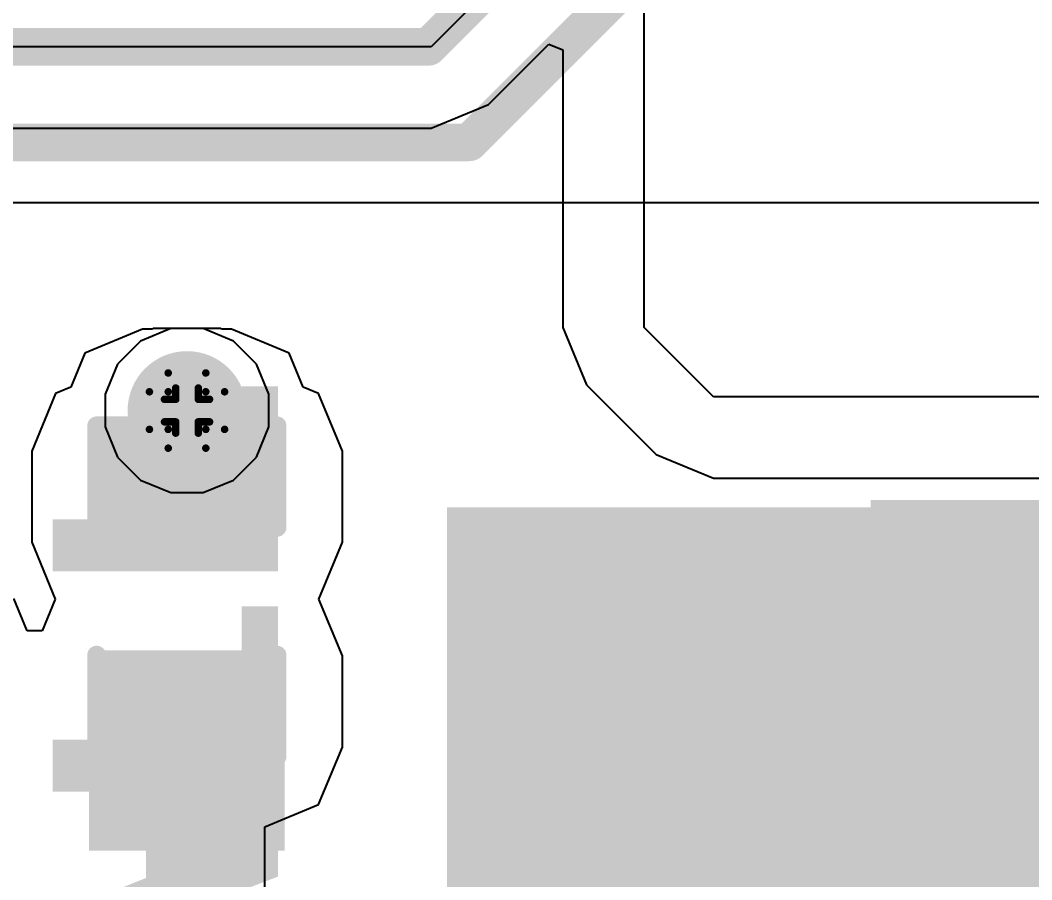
# Model space of a CAD drawing. Header units: inches. Extents: x -4 to 5258, y -4 to 5281.
# Drawn here: x 73.81 to 80.64, y 68.02 to 73.83 of the extents above; entities that cross this region are included whole.
import ezdxf

# ---------------------------------------------------------------- set-up
doc = ezdxf.new("R2010")
doc.units = ezdxf.units.IN
for name, color, linetype in [('Bottom Layer', 5, 'Continuous'), ('Bottom Solder', 6, 'Continuous'), ('Drill Drawing', 1, 'Continuous'), ('Layer 1', 16, 'Continuous'), ('Layer 2', 76, 'Continuous'), ('Top Layer', 1, 'Continuous'), ('Top Overlay', 2, 'Continuous'), ('Top Paste', 8, 'Continuous'), ('Top Solder', 216, 'Continuous'), ('Via Holes', 16, 'Continuous')]:
    doc.layers.add(name, color=color, linetype=linetype)
doc.styles.add('Arial Black_Bold', font='', dxfattribs={"height": 0.2})
doc.styles.get('Arial Black_Bold').set_extended_font_data('Arial Black', bold=True)

# ---------------------------------------------------------------- blocks, each defined once
blk = doc.blocks.new('LED_0603_187')
at = {"layer": 'Top Layer'}
for points in [[(-1, 0.5), (-0.5, 0.5), (-0.5, -0.5), (-1, -0.5)], [(0.5, 0.5), (1, 0.5), (1, -0.5), (0.5, -0.5)]]:
    blk.add_hatch(color=1, dxfattribs=at).paths.add_polyline_path(points)
at = {"layer": 'Top Overlay'}
blk.add_hatch(color=2, dxfattribs=at).paths.add_polyline_path([(1.1176, -0.6604), (1.7526, -0.6604), (1.7526, 0.6604), (1.1176, 0.6604)])
at = {"layer": 'Top Paste'}
for points in [[(-1, 0.5), (-0.5, 0.5), (-0.5, -0.5), (-1, -0.5)], [(0.5, 0.5), (1, 0.5), (1, -0.5), (0.5, -0.5)]]:
    blk.add_hatch(color=8, dxfattribs=at).paths.add_polyline_path(points)
at = {"layer": 'Top Solder'}
for points in [[(-1.1016, 0.6016), (-0.3984, 0.6016), (-0.3984, -0.6016), (-1.1016, -0.6016)], [(0.3984, 0.6016), (1.1016, 0.6016), (1.1016, -0.6016), (0.3984, -0.6016)]]:
    blk.add_hatch(color=216, dxfattribs=at).paths.add_polyline_path(points)
at = {"layer": 'Top Overlay'}
for points in [[(-0.4318, 0.6096, 0.127, 0.127, 0), (-1.1176, 0.6096, 0.127, 0.127, 0)], [(-1.1176, -0.6096, 0.127, 0.127, 0), (-1.1176, 0.6096, 0.127, 0.127, 0)], [(0.4318, 0.6096, 0.127, 0.127, 0), (1.1176, 0.6096, 0.127, 0.127, 0)], [(1.1176, -0.6096, 0.127, 0.127, 0), (1.1176, 0.6096, 0.127, 0.127, 0)], [(-1.1176, -0.6096, 0.127, 0.127, 0), (-0.4318, -0.6096, 0.127, 0.127, 0)], [(1.1176, -0.6096, 0.127, 0.127, 0), (0.4318, -0.6096, 0.127, 0.127, 0)]]:
    blk.add_lwpolyline(points, format="xyseb", dxfattribs=at)
for points in [[(-1.1493, 0.6096, 0.0635, 0.0635, 1), (-1.0858, 0.6096, 0.0635, 0.0635, 1)], [(-1.1493, 0.6096, 0.0635, 0.0635, 1), (-1.0858, 0.6096, 0.0635, 0.0635, 1)], [(-0.4636, 0.6096, 0.0635, 0.0635, 1), (-0.4001, 0.6096, 0.0635, 0.0635, 1)], [(0.4001, 0.6096, 0.0635, 0.0635, 1), (0.4636, 0.6096, 0.0635, 0.0635, 1)], [(1.0859, 0.6096, 0.0635, 0.0635, 1), (1.1494, 0.6096, 0.0635, 0.0635, 1)], [(1.0859, 0.6096, 0.0635, 0.0635, 1), (1.1494, 0.6096, 0.0635, 0.0635, 1)], [(-1.1494, -0.6096, 0.0635, 0.0635, 1), (-1.0858, -0.6096, 0.0635, 0.0635, 1)], [(-1.1494, -0.6096, 0.0635, 0.0635, 1), (-1.0858, -0.6096, 0.0635, 0.0635, 1)], [(-0.4636, -0.6096, 0.0635, 0.0635, 1), (-0.4001, -0.6096, 0.0635, 0.0635, 1)], [(0.4001, -0.6096, 0.0635, 0.0635, 1), (0.4636, -0.6096, 0.0635, 0.0635, 1)], [(1.0859, -0.6096, 0.0635, 0.0635, 1), (1.1494, -0.6096, 0.0635, 0.0635, 1)], [(1.0859, -0.6096, 0.0635, 0.0635, 1), (1.1494, -0.6096, 0.0635, 0.0635, 1)]]:
    blk.add_lwpolyline(points, format="xyseb", close=True, dxfattribs=at)
blk = doc.blocks.new('SVZ1VM101E09E00RAXXX_246')
at = {"layer": 'Top Layer'}
blk.add_hatch(color=1, dxfattribs=at).paths.add_polyline_path([(0.92, 0.6), (4.42, 0.6), (4.42, -0.6), (0.92, -0.6)])
at = {"layer": 'Top Paste'}
blk.add_hatch(color=8, dxfattribs=at).paths.add_polyline_path([(0.92, 0.6), (4.42, 0.6), (4.42, -0.6), (0.92, -0.6)])
at = {"layer": 'Top Solder'}
blk.add_hatch(color=216, dxfattribs=at).paths.add_polyline_path([(0.8692, 0.6508), (4.4708, 0.6508), (4.4708, -0.6508), (0.8692, -0.6508)])

msp = doc.modelspace()

# ---------------------------------------------------------------- hatches: boundary and pattern name
at = {"layer": 'Bottom Layer'}
h = msp.add_hatch(color=5, dxfattribs=at)
edge = h.paths.add_edge_path()
edge.add_arc((74.9341, 71.1893), 0.3, 0, 360)
at = {"layer": 'Bottom Solder'}
h = msp.add_hatch(color=6, dxfattribs=at)
edge = h.paths.add_edge_path()
edge.add_arc((74.9341, 71.1893), 0.4016, 0, 360)
at = {"layer": 'Layer 1'}
h = msp.add_hatch(color=16, dxfattribs=at)
edge = h.paths.add_edge_path()
edge.add_arc((74.9341, 71.1893), 0.3, 0, 360)
at = {"layer": 'Layer 2'}
h = msp.add_hatch(color=76, dxfattribs=at)
edge = h.paths.add_edge_path()
edge.add_arc((74.9341, 71.1893), 0.3, 0, 360)
at = {"layer": 'Top Layer'}
h = msp.add_hatch(color=1, dxfattribs=at)
edge = h.paths.add_edge_path()
edge.add_arc((74.9341, 71.1893), 0.3, 0, 360)
for points in [[(74.6334, 70.6644), (75.2356, 70.6644), (75.2356, 71.1893), (74.6334, 71.1893)], [(74.4341, 70.2998), (75.4341, 70.2998), (75.4341, 70.9155), (74.4341, 70.9155)], [(76.691, 61.2157), (83.8594, 61.2157), (83.8594, 70.5349), (76.691, 70.5349)], [(75.4341, 69.5312), (74.4341, 69.5312), (74.4341, 68.9155), (75.4341, 68.9155)]]:
    msp.add_hatch(color=1, dxfattribs=at).paths.add_polyline_path(points)
at = {"layer": 'Top Solder'}
h = msp.add_hatch(color=216, dxfattribs=at)
edge = h.paths.add_edge_path()
edge.add_arc((74.9341, 71.1893), 0.4016, 0, 360)
at = {"layer": 'Via Holes'}
h = msp.add_hatch(color=7, dxfattribs=at)
edge = h.paths.add_edge_path()
edge.add_arc((74.9341, 71.1893), 0.15, 0, 360)

# ---------------------------------------------------------------- linework, layer by layer
at = {"layer": 'Bottom Layer'}
for p, q in [((74.8239, 71.7433), (74.6203, 71.6589)), ((75.0443, 71.7433), (74.8239, 71.7433)), ((75.248, 71.6589), (75.0443, 71.7433)), ((74.6203, 71.6589), (74.4645, 71.5031)), ((75.4038, 71.5031), (75.248, 71.6589)), ((74.4645, 71.5031), (74.3801, 71.2995)), ((75.4881, 71.2995), (75.4038, 71.5031)), ((74.3801, 71.2995), (74.3801, 71.0791)), ((75.4881, 71.0791), (75.4881, 71.2995)), ((74.3801, 71.0791), (74.4645, 70.8755)), ((75.4038, 70.8755), (75.4881, 71.0791)), ((74.4645, 70.8755), (74.6203, 70.7196)), ((75.248, 70.7196), (75.4038, 70.8755)), ((74.6203, 70.7196), (74.8239, 70.6353)), ((75.0443, 70.6353), (75.248, 70.7196)), ((74.8239, 70.6353), (75.0443, 70.6353))]:
    msp.add_line(p, q, dxfattribs=at)
at = {"layer": 'Drill Drawing'}
for points in [[(74.8071, 71.3163, 0.0508, 0.0508, 0), (74.8071, 71.4433, 0.0508, 0.0508, 0)], [(74.8071, 71.4433, 0.0508, 0.0508, 0), (75.0611, 71.4433, 0.0508, 0.0508, 0)], [(75.0611, 71.3163, 0.0508, 0.0508, 0), (75.0611, 71.4433, 0.0508, 0.0508, 0)], [(74.6801, 71.0623, 0.0508, 0.0508, 0), (74.6801, 71.3163, 0.0508, 0.0508, 0)], [(74.6801, 71.3163, 0.0508, 0.0508, 0), (74.8071, 71.3163, 0.0508, 0.0508, 0)], [(74.8579, 71.2655, 0.0508, 0.0508, 0), (74.8579, 71.3417, 0.0508, 0.0508, 0)], [(74.8579, 71.3417, 0.0508, 0.0508, 0), (75.0103, 71.3417, 0.0508, 0.0508, 0)], [(75.0103, 71.2655, 0.0508, 0.0508, 0), (75.0103, 71.3417, 0.0508, 0.0508, 0)], [(75.0611, 71.3163, 0.0508, 0.0508, 0), (75.1881, 71.3163, 0.0508, 0.0508, 0)], [(75.1881, 71.0623, 0.0508, 0.0508, 0), (75.1881, 71.3163, 0.0508, 0.0508, 0)], [(74.7817, 71.1131, 0.0508, 0.0508, 0), (74.7817, 71.2655, 0.0508, 0.0508, 0)], [(74.7817, 71.2655, 0.0508, 0.0508, 0), (74.8579, 71.2655, 0.0508, 0.0508, 0)], [(75.0103, 71.2655, 0.0508, 0.0508, 0), (75.0865, 71.2655, 0.0508, 0.0508, 0)], [(75.0865, 71.1131, 0.0508, 0.0508, 0), (75.0865, 71.2655, 0.0508, 0.0508, 0)], [(74.7817, 71.1131, 0.0508, 0.0508, 0), (74.8579, 71.1131, 0.0508, 0.0508, 0)], [(74.8579, 71.0369, 0.0508, 0.0508, 0), (74.8579, 71.1131, 0.0508, 0.0508, 0)], [(75.0103, 71.1131, 0.0508, 0.0508, 0), (75.0865, 71.1131, 0.0508, 0.0508, 0)], [(75.0103, 71.0369, 0.0508, 0.0508, 0), (75.0103, 71.1131, 0.0508, 0.0508, 0)], [(74.6801, 71.0623, 0.0508, 0.0508, 0), (74.8071, 71.0623, 0.0508, 0.0508, 0)], [(74.8071, 70.9353, 0.0508, 0.0508, 0), (74.8071, 71.0623, 0.0508, 0.0508, 0)], [(74.8579, 71.0369, 0.0508, 0.0508, 0), (75.0103, 71.0369, 0.0508, 0.0508, 0)], [(75.0611, 71.0623, 0.0508, 0.0508, 0), (75.1881, 71.0623, 0.0508, 0.0508, 0)], [(75.0611, 70.9353, 0.0508, 0.0508, 0), (75.0611, 71.0623, 0.0508, 0.0508, 0)], [(74.8071, 70.9353, 0.0508, 0.0508, 0), (75.0611, 70.9353, 0.0508, 0.0508, 0)]]:
    msp.add_lwpolyline(points, format="xyseb", dxfattribs=at)
for points in [[(74.7944, 71.4433, 0.0254, 0.0254, 1), (74.8198, 71.4433, 0.0254, 0.0254, 1)], [(74.7944, 71.4433, 0.0254, 0.0254, 1), (74.8198, 71.4433, 0.0254, 0.0254, 1)], [(75.0484, 71.4433, 0.0254, 0.0254, 1), (75.0738, 71.4433, 0.0254, 0.0254, 1)], [(75.0484, 71.4433, 0.0254, 0.0254, 1), (75.0738, 71.4433, 0.0254, 0.0254, 1)], [(74.6674, 71.3163, 0.0254, 0.0254, 1), (74.6928, 71.3163, 0.0254, 0.0254, 1)], [(74.6674, 71.3163, 0.0254, 0.0254, 1), (74.6928, 71.3163, 0.0254, 0.0254, 1)], [(74.7944, 71.3163, 0.0254, 0.0254, 1), (74.8198, 71.3163, 0.0254, 0.0254, 1)], [(74.7944, 71.3163, 0.0254, 0.0254, 1), (74.8198, 71.3163, 0.0254, 0.0254, 1)], [(74.8452, 71.3417, 0.0254, 0.0254, 1), (74.8706, 71.3417, 0.0254, 0.0254, 1)], [(74.8452, 71.3417, 0.0254, 0.0254, 1), (74.8706, 71.3417, 0.0254, 0.0254, 1)], [(74.9976, 71.3417, 0.0254, 0.0254, 1), (75.023, 71.3417, 0.0254, 0.0254, 1)], [(74.9976, 71.3417, 0.0254, 0.0254, 1), (75.023, 71.3417, 0.0254, 0.0254, 1)], [(75.0484, 71.3163, 0.0254, 0.0254, 1), (75.0738, 71.3163, 0.0254, 0.0254, 1)], [(75.0484, 71.3163, 0.0254, 0.0254, 1), (75.0738, 71.3163, 0.0254, 0.0254, 1)], [(75.1754, 71.3163, 0.0254, 0.0254, 1), (75.2008, 71.3163, 0.0254, 0.0254, 1)], [(75.1754, 71.3163, 0.0254, 0.0254, 1), (75.2008, 71.3163, 0.0254, 0.0254, 1)], [(74.769, 71.2655, 0.0254, 0.0254, 1), (74.7944, 71.2655, 0.0254, 0.0254, 1)], [(74.769, 71.2655, 0.0254, 0.0254, 1), (74.7944, 71.2655, 0.0254, 0.0254, 1)], [(74.8452, 71.2655, 0.0254, 0.0254, 1), (74.8706, 71.2655, 0.0254, 0.0254, 1)], [(74.8452, 71.2655, 0.0254, 0.0254, 1), (74.8706, 71.2655, 0.0254, 0.0254, 1)], [(74.9976, 71.2655, 0.0254, 0.0254, 1), (75.023, 71.2655, 0.0254, 0.0254, 1)], [(74.9976, 71.2655, 0.0254, 0.0254, 1), (75.023, 71.2655, 0.0254, 0.0254, 1)], [(75.0738, 71.2655, 0.0254, 0.0254, 1), (75.0992, 71.2655, 0.0254, 0.0254, 1)], [(75.0738, 71.2655, 0.0254, 0.0254, 1), (75.0992, 71.2655, 0.0254, 0.0254, 1)], [(74.769, 71.1131, 0.0254, 0.0254, 1), (74.7944, 71.1131, 0.0254, 0.0254, 1)], [(74.769, 71.1131, 0.0254, 0.0254, 1), (74.7944, 71.1131, 0.0254, 0.0254, 1)], [(74.8452, 71.1131, 0.0254, 0.0254, 1), (74.8706, 71.1131, 0.0254, 0.0254, 1)], [(74.8452, 71.1131, 0.0254, 0.0254, 1), (74.8706, 71.1131, 0.0254, 0.0254, 1)], [(74.9976, 71.1131, 0.0254, 0.0254, 1), (75.023, 71.1131, 0.0254, 0.0254, 1)], [(74.9976, 71.1131, 0.0254, 0.0254, 1), (75.023, 71.1131, 0.0254, 0.0254, 1)], [(75.0738, 71.1131, 0.0254, 0.0254, 1), (75.0992, 71.1131, 0.0254, 0.0254, 1)], [(75.0738, 71.1131, 0.0254, 0.0254, 1), (75.0992, 71.1131, 0.0254, 0.0254, 1)], [(74.6674, 71.0623, 0.0254, 0.0254, 1), (74.6928, 71.0623, 0.0254, 0.0254, 1)], [(74.6674, 71.0623, 0.0254, 0.0254, 1), (74.6928, 71.0623, 0.0254, 0.0254, 1)], [(74.7944, 71.0623, 0.0254, 0.0254, 1), (74.8198, 71.0623, 0.0254, 0.0254, 1)], [(74.7944, 71.0623, 0.0254, 0.0254, 1), (74.8198, 71.0623, 0.0254, 0.0254, 1)], [(74.8452, 71.0369, 0.0254, 0.0254, 1), (74.8706, 71.0369, 0.0254, 0.0254, 1)], [(74.8452, 71.0369, 0.0254, 0.0254, 1), (74.8706, 71.0369, 0.0254, 0.0254, 1)], [(74.9976, 71.0369, 0.0254, 0.0254, 1), (75.023, 71.0369, 0.0254, 0.0254, 1)], [(74.9976, 71.0369, 0.0254, 0.0254, 1), (75.023, 71.0369, 0.0254, 0.0254, 1)], [(75.0484, 71.0623, 0.0254, 0.0254, 1), (75.0738, 71.0623, 0.0254, 0.0254, 1)], [(75.0484, 71.0623, 0.0254, 0.0254, 1), (75.0738, 71.0623, 0.0254, 0.0254, 1)], [(75.1754, 71.0623, 0.0254, 0.0254, 1), (75.2008, 71.0623, 0.0254, 0.0254, 1)], [(75.1754, 71.0623, 0.0254, 0.0254, 1), (75.2008, 71.0623, 0.0254, 0.0254, 1)], [(74.7944, 70.9353, 0.0254, 0.0254, 1), (74.8198, 70.9353, 0.0254, 0.0254, 1)], [(74.7944, 70.9353, 0.0254, 0.0254, 1), (74.8198, 70.9353, 0.0254, 0.0254, 1)], [(75.0484, 70.9353, 0.0254, 0.0254, 1), (75.0738, 70.9353, 0.0254, 0.0254, 1)], [(75.0484, 70.9353, 0.0254, 0.0254, 1), (75.0738, 70.9353, 0.0254, 0.0254, 1)]]:
    msp.add_lwpolyline(points, format="xyseb", close=True, dxfattribs=at)
at = {"layer": 'Layer 1'}
for p, q in [((74.8239, 71.7433), (74.6203, 71.6589)), ((75.0443, 71.7433), (74.8239, 71.7433)), ((75.248, 71.6589), (75.0443, 71.7433)), ((74.6203, 71.6589), (74.4645, 71.5031)), ((75.4038, 71.5031), (75.248, 71.6589)), ((74.4645, 71.5031), (74.3801, 71.2995)), ((75.4881, 71.2995), (75.4038, 71.5031)), ((74.3801, 71.2995), (74.3801, 71.0791)), ((75.4881, 71.0791), (75.4881, 71.2995)), ((74.3801, 71.0791), (74.4645, 70.8755)), ((75.4038, 70.8755), (75.4881, 71.0791)), ((74.4645, 70.8755), (74.6203, 70.7196)), ((75.248, 70.7196), (75.4038, 70.8755)), ((74.6203, 70.7196), (74.8239, 70.6353)), ((75.0443, 70.6353), (75.248, 70.7196)), ((74.8239, 70.6353), (75.0443, 70.6353))]:
    msp.add_line(p, q, dxfattribs=at)
at = {"layer": 'Layer 2'}
msp.add_line((72.4534, 72.5949), (110.2444, 72.5949), dxfattribs=at)
for points in [[(76.5658, 73.6468, 0.254, 0.254, 0), (77.1754, 74.2564, 0.254, 0.254, 0)], [(76.8414, 73.0014, 0.254, 0.254, 0), (77.8466, 74.0067, 0.254, 0.254, 0)], [(69.4094, 73.6468, 0.254, 0.254, 0), (76.5658, 73.6468, 0.254, 0.254, 0)], [(69.0803, 73.0014, 0.254, 0.254, 0), (76.8414, 73.0014, 0.254, 0.254, 0)]]:
    msp.add_lwpolyline(points, format="xyseb", dxfattribs=at)
for points in [[(76.5023, 73.6468, 0.127, 0.127, 1), (76.6293, 73.6468, 0.127, 0.127, 1)], [(76.5023, 73.6468, 0.127, 0.127, 1), (76.6293, 73.6468, 0.127, 0.127, 1)], [(76.7779, 73.0014, 0.127, 0.127, 1), (76.9049, 73.0014, 0.127, 0.127, 1)], [(76.7779, 73.0014, 0.127, 0.127, 1), (76.9049, 73.0014, 0.127, 0.127, 1)]]:
    msp.add_lwpolyline(points, format="xyseb", close=True, dxfattribs=at)
at = {"layer": 'Top Layer'}
for p, q in [((78.0238, 71.7516), (78.0238, 86.2109)), ((77.5053, 74.5681), (76.5839, 73.6468)), ((76.5839, 73.6468), (69.7986, 73.6468)), ((76.9727, 73.258), (77.3801, 73.6653)), ((77.3801, 73.6653), (77.474, 73.6264)), ((77.474, 73.6264), (77.474, 71.7516)), ((76.5839, 73.0969), (76.9727, 73.258)), ((71.438, 73.0969), (76.5839, 73.0969)), ((74.6334, 71.7391), (74.2446, 71.5781)), ((74.7005, 71.7391), (74.6334, 71.7391)), ((74.7047, 71.7433), (74.7005, 71.7391)), ((75.1636, 71.7433), (74.7047, 71.7433)), ((75.1678, 71.7391), (75.1636, 71.7433)), ((75.2356, 71.7391), (75.1678, 71.7391)), ((75.6244, 71.5781), (75.2356, 71.7391)), ((77.474, 71.7516), (77.635, 71.3628)), ((78.4933, 71.2822), (78.0238, 71.7516)), ((74.2446, 71.5781), (74.149, 71.3473)), ((75.7201, 71.3469), (75.6244, 71.5781)), ((74.0453, 71.3043), (73.8843, 70.9155)), ((74.149, 71.3473), (74.0453, 71.3043)), ((75.8229, 71.3043), (75.7201, 71.3469)), ((75.984, 70.9155), (75.8229, 71.3043)), ((77.635, 71.3628), (78.1044, 70.8934)), ((84.7429, 71.2822), (78.4933, 71.2822)), ((73.8843, 70.9155), (73.8843, 70.2998)), ((75.984, 70.2998), (75.984, 70.9155)), ((78.1044, 70.8934), (78.4933, 70.7323)), ((78.4933, 70.7323), (84.193, 70.7323)), ((73.8843, 70.2998), (74.0435, 69.9155)), ((75.8248, 69.9155), (75.984, 70.2998)), ((73.8533, 69.7017), (73.7628, 69.92)), ((74.0435, 69.9155), (73.9549, 69.7017)), ((75.984, 69.5312), (75.8248, 69.9155)), ((73.9549, 69.7017), (73.8533, 69.7017)), ((75.984, 68.9155), (75.984, 69.5312)), ((75.823, 68.5267), (75.984, 68.9155)), ((75.4611, 68.3768), (75.823, 68.5267)), ((75.4611, 61.6733), (75.4611, 68.3768))]:
    msp.add_line(p, q, dxfattribs=at)
for points in [[(74.9341, 70.6655, 0.381, 0.381, 0), (74.9341, 71.1893, 0.381, 0.381, 0)], [(74.9331, 70.6644, 0.2032, 0.2032, 0), (74.9341, 70.6655, 0.2032, 0.2032, 0)], [(74.9112, 61.6733, 0.508, 0.508, 0), (74.9112, 69.197, 0.508, 0.508, 0)]]:
    msp.add_lwpolyline(points, format="xyseb", dxfattribs=at)
for points in [[(74.8389, 71.1893, 0.1905, 0.1905, 1), (75.0294, 71.1893, 0.1905, 0.1905, 1)], [(74.8389, 70.6655, 0.1905, 0.1905, 1), (75.0294, 70.6655, 0.1905, 0.1905, 1)], [(74.8823, 70.6644, 0.1016, 0.1016, 1), (74.9839, 70.6644, 0.1016, 0.1016, 1)], [(74.8833, 70.6655, 0.1016, 0.1016, 1), (74.9849, 70.6655, 0.1016, 0.1016, 1)], [(74.7842, 69.197, 0.254, 0.254, 1), (75.0382, 69.197, 0.254, 0.254, 1)]]:
    msp.add_lwpolyline(points, format="xyseb", close=True, dxfattribs=at)

# ---------------------------------------------------------------- block references
for name, p, rotation in [('SVZ1VM101E09E00RAXXX_246', (84.0261, 69.9349), 180), ('LED_0603_187', (74.9331, 69.9688), 270)]:
    msp.add_blockref(name, p, dxfattribs=dict(rotation=rotation))

# ---------------------------------------------------------------- texts
at = {"layer": 'Top Overlay', "style": 'Arial Black_Bold'}
msp.add_text('STALL', height=1.524, rotation=90, dxfattribs=at).set_placement((75.5498, 63.579))

doc.saveas('drawing.dxf')
